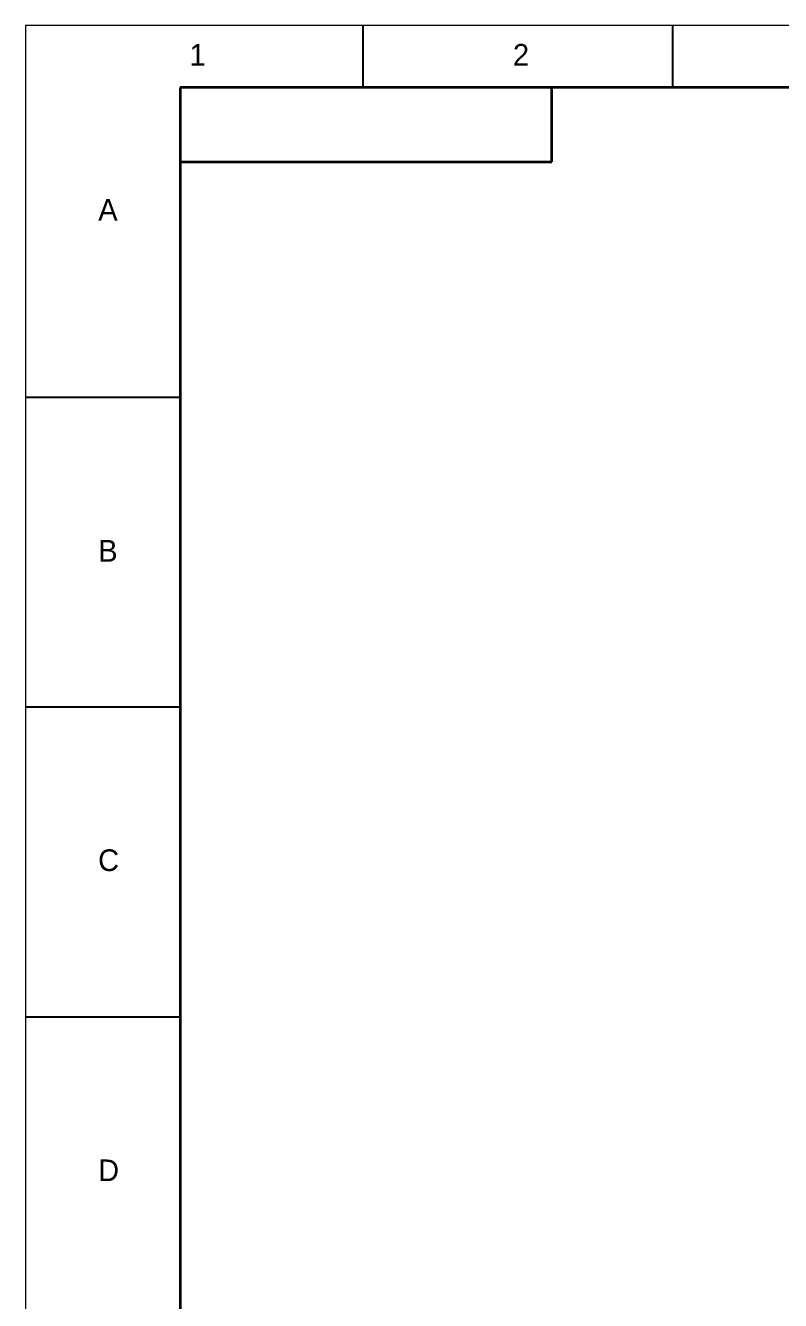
# Model space of a CAD drawing. Extents: x 1129386 to 1341523, y 309636 to 351636.
# Drawn here: x 1282123 to 1294319, y 331056 to 351636 of the extents above; entities that cross this region are included whole.
import ezdxf

# ---------------------------------------------------------------- set-up
doc = ezdxf.new("R2010")
doc.units = 0
doc.header["$LTSCALE"] = 1000
doc.header["$MEASUREMENT"] = 0
doc.linetypes.add('SLD-实线', pattern=[0, 0])
doc.layers.add('实线层', color=7, linetype='SLD-实线', lineweight=35)
doc.layers.add('细线层', color=7, linetype='SLD-实线')
doc.styles.add('SLDTEXTSTYLE1', font='')
doc.styles.get('SLDTEXTSTYLE1').set_extended_font_data('汉仪长仿宋体')

msp = doc.modelspace()

# ---------------------------------------------------------------- linework, layer by layer
at = {"color": 7, "linetype": 'SLD-实线', "lineweight": 18}
for p, q in [((1341523.1, 351635.9), (1282122.6, 351635.9)), ((1282122.6, 351635.9), (1282122.6, 309635.9))]:
    msp.add_line(p, q, dxfattribs=at)
at = {"layer": '实线层', "color": 7, "lineweight": 35}
for p, q in [((1340523.1, 350635.9), (1284622.6, 350635.9)), ((1284622.6, 350635.9), (1284622.6, 310635.9)), ((1290622.6, 349435.9), (1290622.6, 350635.9)), ((1284622.6, 349435.9), (1290622.6, 349435.9))]:
    msp.add_line(p, q, dxfattribs=at)
at = {"layer": '细线层'}
for p, q in [((1287572.6, 351635.9), (1287572.6, 350635.9)), ((1292572.6, 351635.9), (1292572.6, 350635.9)), ((1282122.6, 345635.9), (1284622.6, 345635.9)), ((1282122.6, 340635.9), (1284622.6, 340635.9)), ((1282122.6, 335635.9), (1284622.6, 335635.9))]:
    msp.add_line(p, q, dxfattribs=at)

# ---------------------------------------------------------------- texts
at = {"color": 7, "linetype": 'SLD-实线', "lineweight": 18, "char_height": 350, "attachment_point": 2, "style": 'SLDTEXTSTYLE1'}
for s, insert in [('1', (1284902, 351337.9)), ('2', (1290127, 351337.9)), ('A', (1283454.6, 348837.9)), ('B', (1283454.6, 343332.2)), ('C', (1283465.3, 338337.9)), ('D', (1283465.5, 333332.2))]:
    msp.add_mtext(s, dxfattribs=dict(at, insert=insert))

doc.saveas('drawing.dxf')
